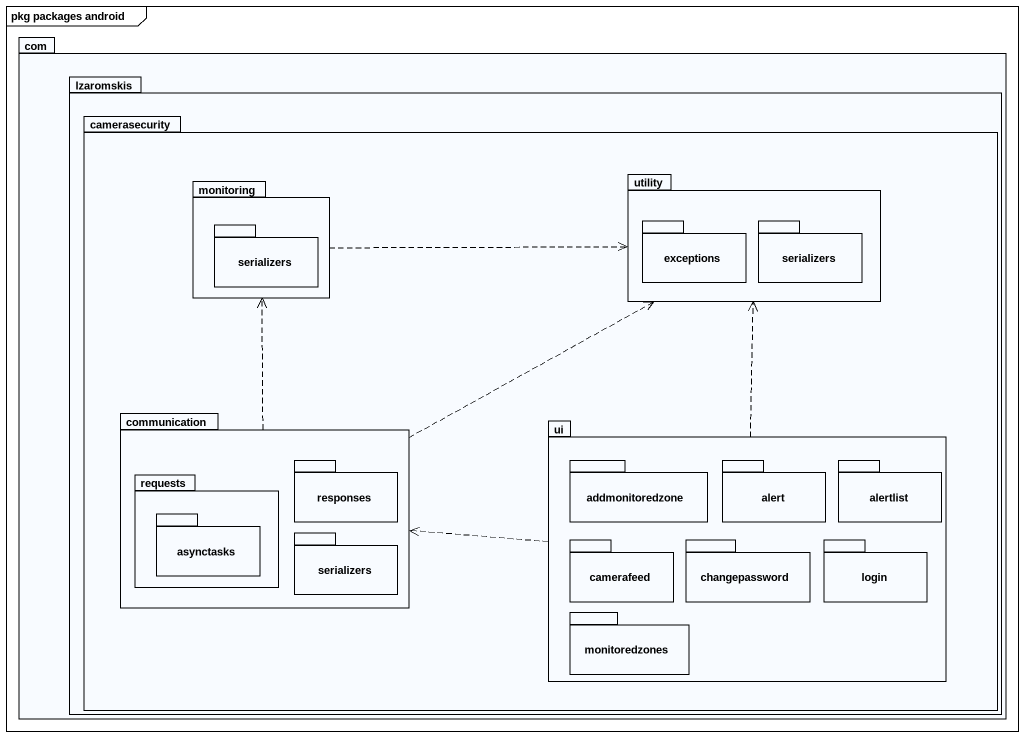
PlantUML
@startuml
mainframe pkg packages android
package com {
  package lzaromskis {
    package camerasecurity {
      package monitoring {
        package serializers {
        }
      }
      package utility {
        package exceptions {
        }
        package "serializers" as serializers_2 {
        }
      }
      package communication {
        package responses {
        }
        package requests {
          package asynctasks {
          }
        }
        package "serializers" as serializers_3 {
        }
      }
      package ui {
        package addmonitoredzone {
        }
        package alert {
        }
        package alertlist {
        }
        package camerafeed {
        }
        package changepassword {
        }
        package login {
        }
        package monitoredzones {
        }
      }
    }
  }
}
monitoring .right.> utility
communication .up.> monitoring
communication .right.> utility
ui .up.> utility
ui .left.> communication
@enduml
